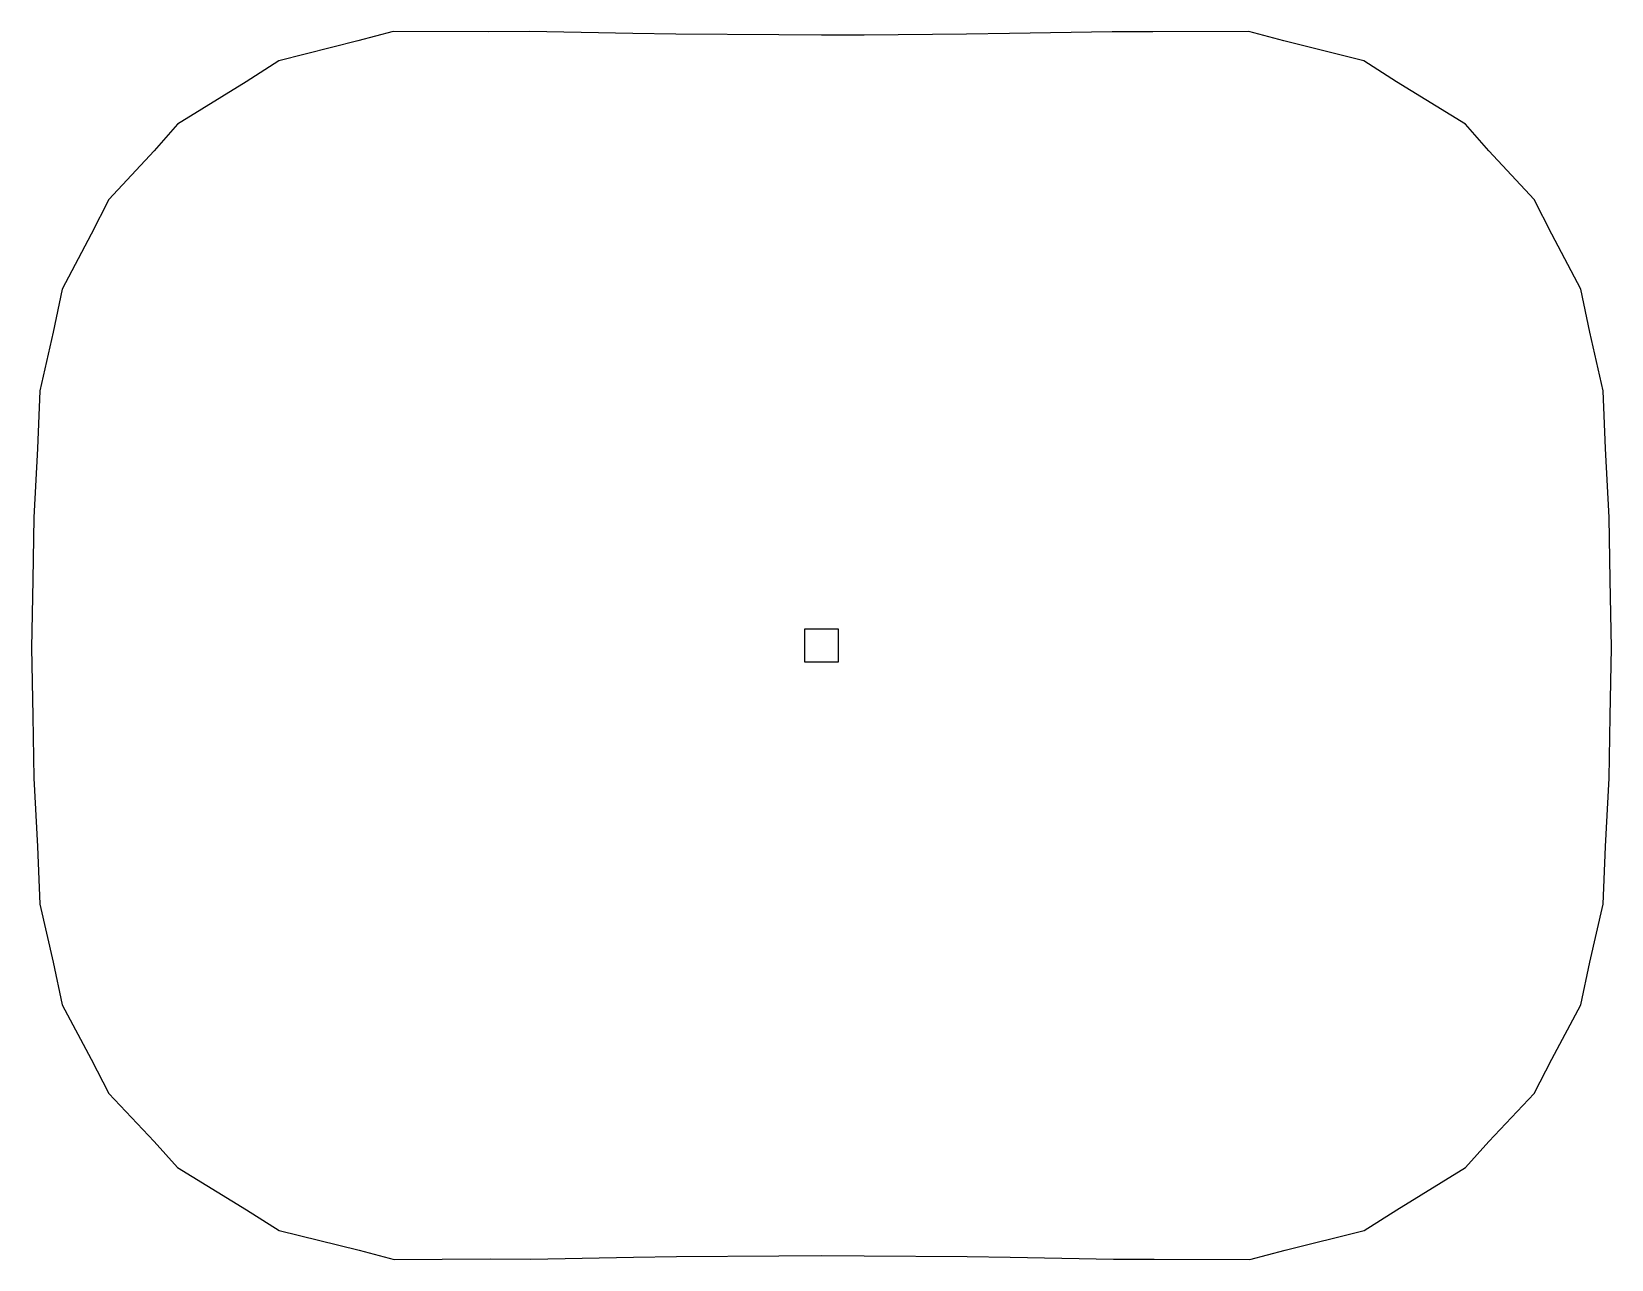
# Model space of a CAD drawing. Extents: x -9.6 to 9.6, y -7.4 to 7.4.
import ezdxf

# ---------------------------------------------------------------- set-up
doc = ezdxf.new("R2010")
doc.units = 0

msp = doc.modelspace()

# ---------------------------------------------------------------- linework, layer by layer
for p, q in [((-5.609, 7.315), (-6.567, 7.073)), ((-5.184, 7.427), (-5.609, 7.315)), ((-4.026, 7.425), (-5.184, 7.427)), ((-3.532, 7.426), (-4.026, 7.425)), ((-2.284, 7.403), (-3.532, 7.426)), ((-1.761, 7.396), (-2.284, 7.403)), ((-0.518, 7.386), (-1.761, 7.396)), ((0, 7.382), (-0.518, 7.386)), ((0.517, 7.385), (0, 7.382)), ((1.755, 7.395), (0.517, 7.385)), ((2.274, 7.402), (1.755, 7.395)), ((3.517, 7.425), (2.274, 7.402)), ((4.008, 7.424), (3.517, 7.425)), ((5.169, 7.426), (4.008, 7.424)), ((5.593, 7.315), (5.169, 7.426)), ((6.561, 7.074), (5.593, 7.315)), ((-6.567, 7.073), (-6.963, 6.819)), ((6.958, 6.82), (6.561, 7.074)), ((-6.963, 6.819), (-7.792, 6.305)), ((7.792, 6.305), (6.958, 6.82)), ((-7.792, 6.305), (-8.077, 5.985)), ((8.077, 5.985), (7.792, 6.305)), ((-8.077, 5.985), (-8.622, 5.397)), ((8.622, 5.397), (8.077, 5.985)), ((-8.622, 5.397), (-8.836, 4.977)), ((8.836, 4.977), (8.622, 5.397)), ((-8.836, 4.977), (-9.189, 4.31)), ((9.189, 4.31), (8.836, 4.977)), ((-9.189, 4.31), (-9.298, 3.791)), ((9.298, 3.791), (9.189, 4.31)), ((-9.298, 3.791), (-9.458, 3.082)), ((9.458, 3.082), (9.298, 3.791)), ((-9.458, 3.082), (-9.487, 2.382)), ((9.487, 2.382), (9.458, 3.082)), ((-9.487, 2.382), (-9.532, 1.55)), ((9.532, 1.549), (9.487, 2.382)), ((-9.532, 1.55), (-9.543, 0.796)), ((9.543, 0.796), (9.532, 1.549)), ((-9.543, 0.796), (-9.558, -0.029)), ((9.558, -0.029), (9.543, 0.796)), ((-0.2, -0.2), (-0.2, 0.2)), ((-0.2, 0.2), (0.2, 0.2)), ((0.2, 0.2), (0.2, -0.2)), ((-9.558, -0.029), (-9.543, -0.853)), ((9.543, -0.853), (9.558, -0.029)), ((0.2, -0.2), (-0.2, -0.2)), ((-9.543, -0.853), (-9.532, -1.605)), ((9.532, -1.606), (9.543, -0.853)), ((-9.532, -1.605), (-9.487, -2.432)), ((9.487, -2.433), (9.532, -1.606)), ((-9.487, -2.432), (-9.458, -3.129)), ((9.458, -3.13), (9.487, -2.433)), ((-9.458, -3.129), (-9.298, -3.831)), ((9.298, -3.831), (9.458, -3.13)), ((-9.298, -3.831), (-9.189, -4.346)), ((9.189, -4.346), (9.298, -3.831)), ((-9.189, -4.346), (-8.836, -5.004)), ((8.836, -5.004), (9.189, -4.346)), ((-8.836, -5.004), (-8.622, -5.42)), ((8.622, -5.42), (8.836, -5.004)), ((-8.622, -5.42), (-8.077, -6.001)), ((8.077, -6.001), (8.622, -5.42)), ((-8.077, -6.001), (-7.792, -6.317)), ((7.792, -6.317), (8.077, -6.001)), ((-7.792, -6.317), (-6.958, -6.826)), ((6.963, -6.826), (7.792, -6.317)), ((-6.958, -6.826), (-6.561, -7.078)), ((6.567, -7.078), (6.963, -6.826)), ((-6.561, -7.078), (-5.593, -7.316)), ((5.609, -7.316), (6.567, -7.078)), ((-5.593, -7.316), (-5.169, -7.426)), ((-5.169, -7.426), (-4.008, -7.421)), ((-4.008, -7.421), (-3.517, -7.422)), ((-3.517, -7.422), (-2.274, -7.399)), ((-2.274, -7.399), (-1.755, -7.391)), ((-1.755, -7.391), (-0.517, -7.382)), ((-0.517, -7.382), (0, -7.379)), ((0, -7.379), (0.518, -7.382)), ((0.518, -7.382), (1.761, -7.393)), ((1.761, -7.393), (2.284, -7.4)), ((2.284, -7.4), (3.532, -7.424)), ((3.532, -7.424), (4.026, -7.423)), ((4.026, -7.423), (5.184, -7.427)), ((5.184, -7.427), (5.609, -7.316))]:
    msp.add_line(p, q)

doc.saveas('drawing.dxf')
